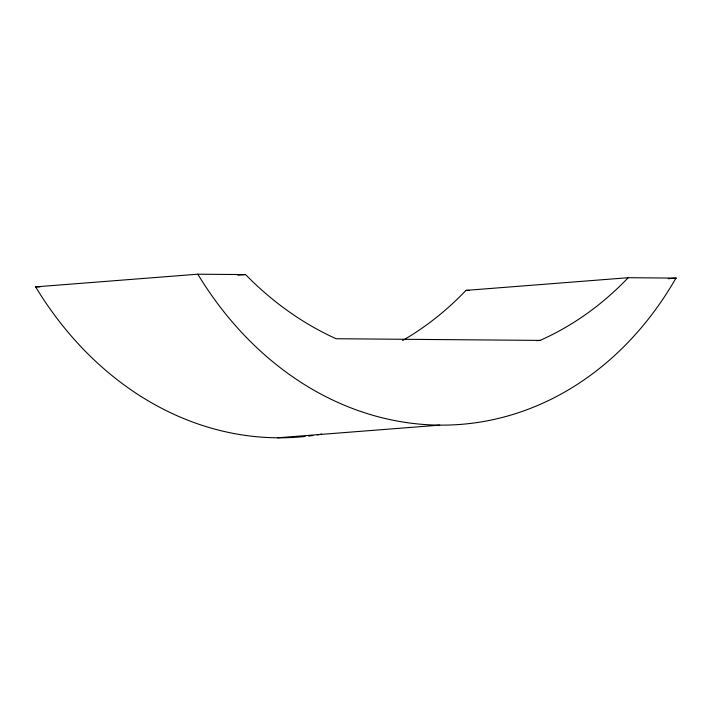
<?xml version="1.0" encoding="UTF-8"?>
<svg xmlns="http://www.w3.org/2000/svg" width="712" height="712" viewBox="0 0 712 712"><rect width="100%" height="100%" fill="white"/><g stroke="black" fill="none" stroke-linecap="round" stroke-linejoin="round"><path stroke-width="1.07" d="M305.19 436.447A355.181 293.175 85.5 0 1 35.6 286.865L197.803 274.2A355.181 293.175 85.5 0 0 675.955 278.098L628.189 277.716L465.977 290.38A356.009 293.86 85.5 0 1 402.6 340.505M237.844 275.188L245.569 274.583A356.009 293.86 85.5 0 0 336.117 338.734L540.07 340.398A356.009 293.86 85.5 0 0 628.189 277.716M668.23 278.703L676.4 278.072M536.759 340.656L540.07 340.398M277.538 437.8L439.74 425.135M197.803 274.2L245.569 274.583M35.6 286.865L40.041 286.9M465.977 290.38L469.315 290.407M321.646 434.124A355.181 293.175 85.5 0 1 317.276 434.854M312.897 435.504A355.181 293.175 85.5 0 1 308.501 436.073"/></g></svg>
